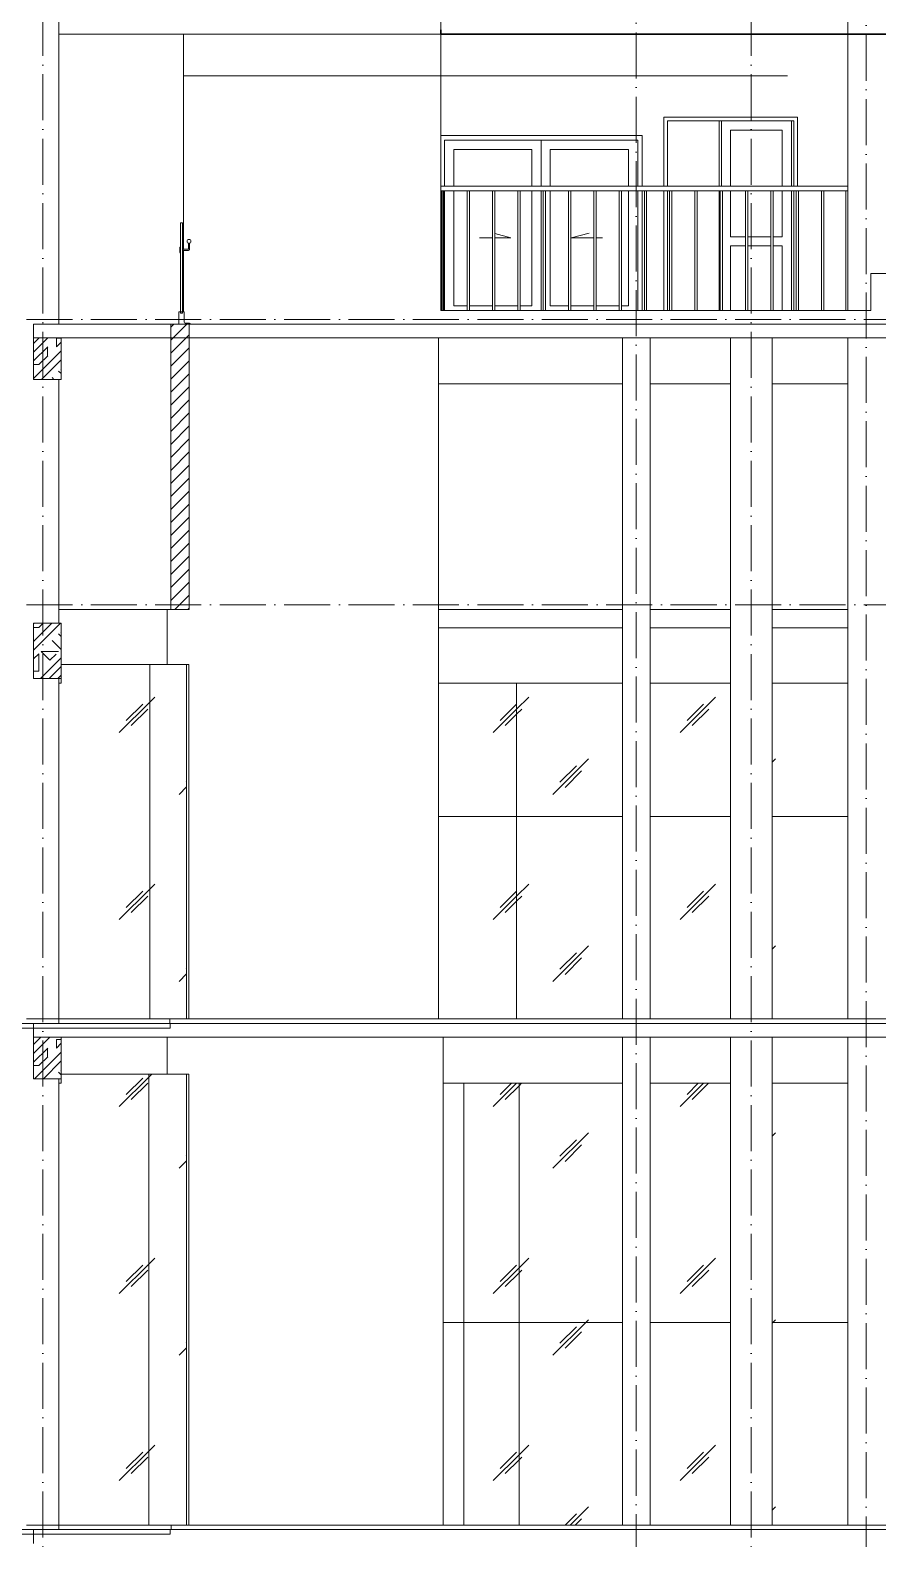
# Model space of a CAD drawing. Header units: millimetres. Extents: x -12680 to 112808, y -16580 to 93550.
# Drawn here: x 1363 to 10576, y 5350 to 21745 of the extents above; entities that cross this region are included whole.
import ezdxf

# ---------------------------------------------------------------- set-up
doc = ezdxf.new("R2010")
doc.units = ezdxf.units.MM
doc.linetypes.add('Grid Line', pattern=[14, 10, -2, 0, -2])
for name, color, linetype, lineweight in [('A-FLOR-HRAL', 41, 'Continuous', 5), ('CUA', 31, 'Continuous', 9), ('HATCH-TUONG', 152, 'Continuous', 9), ('KINH', 152, 'Continuous', 5), ('NET CAT', 3, 'Continuous', 5), ('NET CATConcrete', 3, 'Continuous', 5), ('NET THAY 1', 41, 'Continuous', 5), ('NET THAY 2', 55, 'Continuous', 5), ('NET-CAT', 3, 'Continuous', 9), ('NET-THAY', 2, 'Continuous', 15), ('TRUC', 225, 'Continuous', 5)]:
    doc.layers.add(name, color=color, linetype=linetype, lineweight=lineweight)
pattern_1 = [(45, (43100.6, 40601.6), (0, 2032), [253.594, -2620.09]), (45, (43045.4, 40656.7), (0, 2032), [253.594, -2620.09]), (45, (42969.5, 40525.7), (0, 2032), [546.2, -2327.48]), (45, (41718.8, 41963), (0, 2032), [253.594, -2620.09]), (45, (41663.6, 42018.2), (0, 2032), [253.594, -2620.09]), (45, (41587.8, 41887.1), (0, 2032), [546.2, -2327.48])]
pattern_2 = [(45, (41557.3, 40400), (-476.246, 476.246), []), (45, (41652.6, 40400), (-476.246, 476.246), []), (45, (41462.1, 40400), (-476.246, 476.246), []), (45, (41938.3, 40400), (-476.246, 476.246), []), (45, (42033.6, 40400), (-476.246, 476.246), []), (0, (41843.1, 40495.25), (0, 952.5), [95.25, -857.25]), (0, (41938.3, 40590.5), (0, 952.5), [95.25, -857.25]), (45, (41843.1, 40495.25), (0, 952.491), [134.684, -1212.342]), (45, (41938.3, 40495.25), (0, 952.491), [134.684, -1212.342]), (0, (41843.1, 40495.25), (0, 952.5), [95.25, -857.25]), (90, (41366.8, 40495.25), (-952.5, 6e-14), [95.25, -857.25]), (90, (41462.1, 40495.25), (-952.5, 6e-14), [190.5, -762]), (45, (41366.8, 40590.5), (0, 952.491), [134.684, -1212.342]), (90, (42224.1, 40781), (-952.5, 6e-14), [95.25, -857.25]), (0, (42128.8, 40781), (0, 952.5), [95.25, -857.25]), (45, (42128.8, 40781), (0, 952.491), [134.684, -1212.342]), (0, (42319.3, 40495.25), (0, 952.5), [95.25, -857.25]), (0, (42319.3, 40971.5), (0, 952.5), [95.25, -857.25]), (90, (42509.8, 41066.75), (-952.5, 6e-14), [95.25, -857.25]), (45, (42319.3, 40971.5), (0, 952.491), [269.367, -1077.659]), (45, (42414.6, 40971.5), (0, 952.491), [134.684, -1212.342]), (45, (42605.1, 41162), (0, 952.491), [134.684, -1212.342]), (0, (42605.1, 41257.25), (0, 952.5), [95.25, -857.25]), (90, (42605.1, 41162), (-952.5, 6e-14), [95.25, -857.25]), (0, (41938.3, 41162), (0, 952.5), [95.25, -857.25]), (0, (42128.8, 41257.25), (0, 952.5), [95.25, -857.25]), (90, (42033.6, 41162), (-952.5, 6e-14), [95.25, -857.25]), (90, (42128.8, 41162), (-952.5, 6e-14), [95.25, -857.25]), (45, (41938.3, 41162), (0, 952.491), [134.684, -1212.342]), (45, (42128.8, 41162), (0, 952.491), [134.684, -1212.342]), (135, (41581.06, 40614.8), (-952.491, 6e-14), [134.684, -1212.342]), (135, (41700.2, 40733.4), (-952.491, 6e-14), [134.684, -1212.342]), (135, (41771.64, 40804.8), (-952.491, 6e-14), [134.684, -1212.342]), (135, (41795.45, 40828.6), (-952.491, 6e-14), [134.684, -1212.342]), (135, (41843.1, 40876.25), (-952.491, 6e-14), [134.684, -1212.342]), (135, (41866.9, 40900.06), (-952.491, 6e-14), [134.684, -1212.342]), (135, (41938.3, 40971.5), (-952.491, 6e-14), [134.684, -1212.342]), (135, (41985.95, 41019.1), (-952.491, 6e-14), [134.684, -1212.342]), (45, (41581.06, 40614.8), (0, 952.491), [95.25, -1251.776]), (45, (41700.2, 40733.4), (0, 952.491), [67.361, -1279.665]), (45, (41866.9, 40900.06), (0, 952.491), [67.361, -1279.665]), (45, (41771.64, 40995.3), (0, 952.491), [67.361, -1279.665]), (45, (41938.3, 40971.5), (0, 952.491), [67.361, -1279.665]), (45, (41843.1, 41066.75), (0, 952.491), [67.361, -1279.665]), (0, (41486.3, 40709.5), (0, 952.5), [190.043, -762.457]), (0, (41700.2, 40923.9), (0, 952.5), [95.25, -857.25])]

# ---------------------------------------------------------------- blocks, each defined once
blk = doc.blocks.new('System Panel - Glazed-V69-MẶT CẮT B-B')
at = {"layer": 'KINH'}
h = blk.add_hatch(dxfattribs=at)
h.set_pattern_fill('FP_5', color=256, style=0, pattern_type=2)
h.set_pattern_definition(pattern_1)
h.paths.add_polyline_path([(8101, 5500), (8976, 5500), (8976, 7700), (8101, 7700)], flags=0)
at = {"layer": 'KINH', "color": 7}
blk.add_line((8976, 7700), (8101, 7700), dxfattribs=at)
blk = doc.blocks.new('System Panel - Glazed-397882-MẶT CẮT B-B')
at = {"layer": 'KINH'}
h = blk.add_hatch(dxfattribs=at)
h.set_pattern_fill('FP_5', color=256, style=0, pattern_type=2)
h.set_pattern_definition(pattern_1)
h.paths.add_polyline_path([(10251, 5500), (10251, 7700), (9426, 7700), (9426, 5500), (10100, 5500)], flags=0)
at = {"layer": 'KINH', "color": 7}
for p, q in [((10100, 7700), (9426, 7700)), ((10251, 7700), (10100, 7700))]:
    blk.add_line(p, q, dxfattribs=at)
blk = doc.blocks.new('System Panel - Glazed-V95-MẶT CẮT B-B')
at = {"layer": 'KINH'}
h = blk.add_hatch(dxfattribs=at)
h.set_pattern_fill('FP_5', color=256, style=0, pattern_type=2)
h.set_pattern_definition(pattern_1)
h.paths.add_polyline_path([(8976, 7700), (8976, 10300), (8101, 10300), (8101, 7700)], flags=0)
at = {"layer": 'KINH', "color": 7}
blk.add_line((8101, 7700), (8976, 7700), dxfattribs=at)
blk = doc.blocks.new('System Panel - Glazed-503878-MẶT CẮT B-B')
at = {"layer": 'KINH'}
h = blk.add_hatch(dxfattribs=at)
h.set_pattern_fill('FP_5', color=256, style=0, pattern_type=2)
h.set_pattern_definition(pattern_1)
h.paths.add_polyline_path([(9426, 7700), (10251, 7700), (10251, 10300), (9426, 10300), (9426, 9522)], flags=0)
at = {"layer": 'KINH', "color": 7}
for p, q in [((9426, 7700), (10100, 7700)), ((10100, 7700), (10251, 7700))]:
    blk.add_line(p, q, dxfattribs=at)
blk = doc.blocks.new('System Panel - Glazed-V96-MẶT CẮT B-B')
at = {"layer": 'KINH'}
h = blk.add_hatch(dxfattribs=at)
h.set_pattern_fill('FP_5', color=256, style=0, pattern_type=2)
h.set_pattern_definition(pattern_1)
h.paths.add_polyline_path([(6076, 5500), (6076, 7700), (5851, 7700), (5851, 5500)], flags=0)
at = {"layer": 'KINH', "color": 7}
for p, q in [((6076, 7700), (5851, 7700)), ((6076, 5500), (6076, 7700))]:
    blk.add_line(p, q, dxfattribs=at)
blk = doc.blocks.new('System Panel - Glazed-V97-MẶT CẮT B-B')
at = {"layer": 'KINH'}
h = blk.add_hatch(dxfattribs=at)
h.set_pattern_fill('FP_5', color=256, style=0, pattern_type=2)
h.set_pattern_definition(pattern_1)
h.paths.add_polyline_path([(6076, 7700), (6076, 10300), (5851, 10300), (5851, 7700)], flags=0)
at = {"layer": 'KINH', "color": 7}
for p, q in [((6076, 7700), (6076, 10300)), ((5851, 7700), (6076, 7700))]:
    blk.add_line(p, q, dxfattribs=at)
blk = doc.blocks.new('System Panel - Glazed-464995-MẶT CẮT B-B')
at = {"layer": 'KINH'}
h = blk.add_hatch(dxfattribs=at)
h.set_pattern_fill('FP_5', color=256, style=0, pattern_type=2)
h.set_pattern_definition(pattern_1)
h.paths.add_polyline_path([(6676, 5500), (6676, 7700), (6076, 7700), (6076, 5500)], flags=0)
at = {"layer": 'KINH', "color": 7}
for p, q in [((6676, 7700), (6076, 7700)), ((6076, 7700), (6076, 5500)), ((6676, 5500), (6676, 7700))]:
    blk.add_line(p, q, dxfattribs=at)
blk = doc.blocks.new('System Panel - Glazed-503890-MẶT CẮT B-B')
at = {"layer": 'KINH'}
h = blk.add_hatch(dxfattribs=at)
h.set_pattern_fill('FP_5', color=256, style=0, pattern_type=2)
h.set_pattern_definition(pattern_1)
h.paths.add_polyline_path([(6676, 7700), (6676, 10300), (6076, 10300), (6076, 7700)], flags=0)
at = {"layer": 'KINH', "color": 7}
for p, q in [((6076, 10300), (6076, 7700)), ((6676, 7700), (6676, 10300)), ((6076, 7700), (6676, 7700))]:
    blk.add_line(p, q, dxfattribs=at)
blk = doc.blocks.new('System Panel - Glazed-790185-MẶT CẮT B-B')
at = {"layer": 'KINH'}
h = blk.add_hatch(dxfattribs=at)
h.set_pattern_fill('FP_5', color=256, style=0, pattern_type=2)
h.set_pattern_definition(pattern_1)
h.paths.add_polyline_path([(7801, 5500), (7801, 7700), (6676, 7700), (6676, 5500)], flags=0)
at = {"layer": 'KINH', "color": 7}
for p, q in [((7801, 7700), (6676, 7700)), ((6676, 7700), (6676, 5500))]:
    blk.add_line(p, q, dxfattribs=at)
blk = doc.blocks.new('System Panel - Glazed-790186-MẶT CẮT B-B')
at = {"layer": 'KINH'}
h = blk.add_hatch(dxfattribs=at)
h.set_pattern_fill('FP_5', color=256, style=0, pattern_type=2)
h.set_pattern_definition(pattern_1)
h.paths.add_polyline_path([(7801, 7700), (7801, 10300), (6676, 10300), (6676, 7700)], flags=0)
at = {"layer": 'KINH', "color": 7}
for p, q in [((6676, 10300), (6676, 7700)), ((6676, 7700), (7801, 7700))]:
    blk.add_line(p, q, dxfattribs=at)
blk = doc.blocks.new('System Panel - Glazed-V129-MẶT CẮT B-B')
at = {"layer": 'KINH', "color": 250, "lineweight": 9}
for p, q in [((3088, 10400), (3063, 10400)), ((3063, 10400), (3063, 5500)), ((3088, 5500), (3088, 10400)), ((3063, 5500), (3088, 5500))]:
    blk.add_line(p, q, dxfattribs=at)
blk = doc.blocks.new('System Panel - Glazed-V161-MẶT CẮT B-B')
at = {"layer": 'KINH'}
h = blk.add_hatch(dxfattribs=at)
h.set_pattern_fill('FP_5', color=256, style=0, pattern_type=2)
h.set_pattern_definition(pattern_1)
h.paths.add_polyline_path([(8101, 11000), (8976, 11000), (8976, 13200), (8101, 13200)], flags=0)
at = {"layer": 'KINH', "color": 7}
blk.add_line((8976, 13200), (8101, 13200), dxfattribs=at)
blk = doc.blocks.new('System Panel - Glazed-V167-MẶT CẮT B-B')
at = {"layer": 'KINH'}
h = blk.add_hatch(dxfattribs=at)
h.set_pattern_fill('FP_5', color=256, style=0, pattern_type=2)
h.set_pattern_definition(pattern_1)
h.paths.add_polyline_path([(10100, 11000), (10251, 11000), (10251, 13200), (9426, 13200), (9426, 11000)], flags=0)
at = {"layer": 'KINH', "color": 7}
for p, q in [((10100, 13200), (9426, 13200)), ((10251, 13200), (10100, 13200))]:
    blk.add_line(p, q, dxfattribs=at)
blk = doc.blocks.new('System Panel - Glazed-V189-MẶT CẮT B-B')
at = {"layer": 'KINH'}
h = blk.add_hatch(dxfattribs=at)
h.set_pattern_fill('FP_5', color=256, style=0, pattern_type=2)
h.set_pattern_definition(pattern_1)
h.paths.add_polyline_path([(8976, 13200), (8976, 14650), (8101, 14650), (8101, 13200)], flags=0)
at = {"layer": 'KINH', "color": 7}
blk.add_line((8101, 13200), (8976, 13200), dxfattribs=at)
blk = doc.blocks.new('System Panel - Glazed-610720-MẶT CẮT B-B')
at = {"layer": 'KINH'}
h = blk.add_hatch(dxfattribs=at)
h.set_pattern_fill('FP_5', color=256, style=0, pattern_type=2)
h.set_pattern_definition(pattern_1)
h.paths.add_polyline_path([(10251, 13200), (10251, 14650), (9426, 14650), (9426, 13200), (10100, 13200)], flags=0)
at = {"layer": 'KINH', "color": 7}
for p, q in [((9426, 13200), (10100, 13200)), ((10100, 13200), (10251, 13200))]:
    blk.add_line(p, q, dxfattribs=at)
blk = doc.blocks.new('System Panel - Glazed-V190-MẶT CẮT B-B')
at = {"layer": 'KINH'}
h = blk.add_hatch(dxfattribs=at)
h.set_pattern_fill('FP_5', color=256, style=0, pattern_type=2)
h.set_pattern_definition(pattern_1)
h.paths.add_polyline_path([(6650, 11000), (6650, 13200), (5801, 13200), (5801, 11000)], flags=0)
at = {"layer": 'KINH', "color": 7}
for p, q in [((6650, 13200), (5801, 13200)), ((6650, 11000), (6650, 13200))]:
    blk.add_line(p, q, dxfattribs=at)
blk = doc.blocks.new('System Panel - Glazed-V191-MẶT CẮT B-B')
at = {"layer": 'KINH'}
h = blk.add_hatch(dxfattribs=at)
h.set_pattern_fill('FP_5', color=256, style=0, pattern_type=2)
h.set_pattern_definition(pattern_1)
h.paths.add_polyline_path([(6650, 13200), (6650, 14650), (5801, 14650), (5801, 13200)], flags=0)
at = {"layer": 'KINH', "color": 7}
for p, q in [((6650, 13200), (6650, 14650)), ((5801, 13200), (6650, 13200))]:
    blk.add_line(p, q, dxfattribs=at)
blk = doc.blocks.new('System Panel - Glazed-482605-MẶT CẮT B-B')
at = {"layer": 'KINH'}
h = blk.add_hatch(dxfattribs=at)
h.set_pattern_fill('FP_5', color=256, style=0, pattern_type=2)
h.set_pattern_definition(pattern_1)
h.paths.add_polyline_path([(7800, 11000), (7800, 13200), (6650, 13200), (6650, 11000)], flags=0)
at = {"layer": 'KINH', "color": 7}
for p, q in [((7800, 13200), (6650, 13200)), ((6650, 13200), (6650, 11000)), ((7800, 11000), (7800, 13200))]:
    blk.add_line(p, q, dxfattribs=at)
blk = doc.blocks.new('System Panel - Glazed-610721-MẶT CẮT B-B')
at = {"layer": 'KINH'}
h = blk.add_hatch(dxfattribs=at)
h.set_pattern_fill('FP_5', color=256, style=0, pattern_type=2)
h.set_pattern_definition(pattern_1)
h.paths.add_polyline_path([(7800, 13200), (7800, 14650), (6650, 14650), (6650, 13200)], flags=0)
at = {"layer": 'KINH', "color": 7}
for p, q in [((6650, 14650), (6650, 13200)), ((7800, 13200), (7800, 14650)), ((6650, 13200), (7800, 13200))]:
    blk.add_line(p, q, dxfattribs=at)
blk = doc.blocks.new('System Panel - Glazed-V217-MẶT CẮT B-B')
at = {"layer": 'KINH', "color": 250, "lineweight": 9}
for p, q in [((3088, 14850), (3063, 14850)), ((3063, 14850), (3063, 11000)), ((3088, 11000), (3088, 14850)), ((3063, 11000), (3088, 11000))]:
    blk.add_line(p, q, dxfattribs=at)
blk = doc.blocks.new('System Panel - Glazed-V251-MẶT CẮT B-B')
at = {"layer": 'KINH'}
h = blk.add_hatch(dxfattribs=at)
h.set_pattern_fill('FP_5', color=256, style=0, pattern_type=2)
h.set_pattern_definition(pattern_1)
h.paths.add_polyline_path([(2651, 5500), (2651, 10400), (1701, 10400), (1701, 10300), (1676, 10300), (1676, 5500), (2053, 5500)], flags=0)
at = {"layer": 'KINH', "color": 7}
for p, q in [((2651, 10400), (1701, 10400)), ((2651, 5500), (2651, 10400))]:
    blk.add_line(p, q, dxfattribs=at)
blk = doc.blocks.new('System Panel - Glazed-807404-MẶT CẮT B-B')
at = {"layer": 'KINH'}
h = blk.add_hatch(dxfattribs=at)
h.set_pattern_fill('FP_5', color=256, style=0, pattern_type=2)
h.set_pattern_definition(pattern_1)
h.paths.add_polyline_path([(3063, 5500), (3063, 10400), (2651, 10400), (2651, 5500), (2896, 5500)], flags=0)
at = {"layer": 'KINH', "color": 7}
for p, q in [((3063, 10400), (2651, 10400)), ((2651, 10400), (2651, 5500))]:
    blk.add_line(p, q, dxfattribs=at)
blk = doc.blocks.new('System Panel - Glazed-V252-MẶT CẮT B-B')
at = {"layer": 'KINH'}
h = blk.add_hatch(dxfattribs=at)
h.set_pattern_fill('FP_5', color=256, style=0, pattern_type=2)
h.set_pattern_definition(pattern_1)
h.paths.add_polyline_path([(2053, 11000), (2662, 11000), (2662, 14850), (1701, 14850), (1701, 14650), (1676, 14650), (1676, 11000)], flags=0)
at = {"layer": 'KINH', "color": 7}
for p, q in [((2662, 14850), (1701, 14850)), ((2662, 11000), (2662, 14850))]:
    blk.add_line(p, q, dxfattribs=at)
blk = doc.blocks.new('System Panel - Glazed-633940-MẶT CẮT B-B')
at = {"layer": 'KINH'}
h = blk.add_hatch(dxfattribs=at)
h.set_pattern_fill('FP_5', color=256, style=0, pattern_type=2)
h.set_pattern_definition(pattern_1)
h.paths.add_polyline_path([(2881, 11000), (3063, 11000), (3063, 14850), (2662, 14850), (2662, 11000)], flags=0)
at = {"layer": 'KINH', "color": 7}
for p, q in [((3063, 14850), (2662, 14850)), ((2662, 14850), (2662, 11000))]:
    blk.add_line(p, q, dxfattribs=at)
blk = doc.blocks.new('ALC1807-ASCENT PLAZA-TANG 1_2_rvt-1-MẶT CẮT B-B')
at = {"layer": 'HATCH-TUONG', "lineweight": 5}
h = blk.add_hatch(dxfattribs=at)
h.set_pattern_fill('FP_4', style=0, pattern_type=2)
h.set_pattern_definition([(45, (41462.07, 40400), (-70.71068, 70.71068), [])])
h.paths.add_polyline_path([(3091, 15450), (3091, 18550), (2891, 18550), (2891, 15450)], flags=0)
at = {"layer": 'NET-CAT'}
for p, q in [((3091, 18550), (2891, 18550)), ((2891, 18550), (2891, 15450)), ((3091, 15450), (3091, 18550)), ((2891, 15450), (3091, 15450))]:
    blk.add_line(p, q, dxfattribs=at)
at = {"layer": 'NET-CAT', "lineweight": 15}
for p, q in [((22761, 11000), (2881, 11000)), ((2881, 11000), (2881, 10950)), ((2886, 10950), (501, 10950)), ((501, 10900), (2886, 10900)), ((2881, 10950), (22761, 10950)), ((2886, 10900), (2886, 10950)), ((2886, 5450), (501, 5450)), ((2886, 5400), (2886, 5450)), ((22751, 5500), (2896, 5500)), ((2896, 5500), (2896, 5450)), ((2896, 5450), (22751, 5450)), ((501, 5400), (2886, 5400))]:
    blk.add_line(p, q, dxfattribs=at)
at = {"layer": 'NET-THAY', "color": 10}
for p, q in [((5801, 18400), (5801, 11000)), ((1676, 15450), (2891, 15450)), ((2851, 14850), (2851, 15450)), ((5801, 15450), (7801, 15450)), ((8101, 15450), (8976, 15450)), ((9426, 15450), (10251, 15450)), ((2851, 10400), (2851, 10800)), ((5851, 10800), (5851, 5500))]:
    blk.add_line(p, q, dxfattribs=at)
at = {"layer": 'NET-THAY', "color": 250, "lineweight": 9}
for p, q in [((1676, 11000), (2881, 11000)), ((1676, 5500), (2896, 5500))]:
    blk.add_line(p, q, dxfattribs=at)
at = {"color": 250, "lineweight": 9}
for name in ['System Panel - Glazed-V252-MẶT CẮT B-B', 'System Panel - Glazed-633940-MẶT CẮT B-B', 'System Panel - Glazed-V217-MẶT CẮT B-B', 'System Panel - Glazed-V191-MẶT CẮT B-B', 'System Panel - Glazed-610721-MẶT CẮT B-B', 'System Panel - Glazed-V189-MẶT CẮT B-B', 'System Panel - Glazed-610720-MẶT CẮT B-B', 'System Panel - Glazed-V190-MẶT CẮT B-B', 'System Panel - Glazed-482605-MẶT CẮT B-B', 'System Panel - Glazed-V161-MẶT CẮT B-B', 'System Panel - Glazed-V167-MẶT CẮT B-B', 'System Panel - Glazed-V251-MẶT CẮT B-B', 'System Panel - Glazed-807404-MẶT CẮT B-B', 'System Panel - Glazed-V129-MẶT CẮT B-B', 'System Panel - Glazed-V97-MẶT CẮT B-B', 'System Panel - Glazed-503890-MẶT CẮT B-B', 'System Panel - Glazed-790186-MẶT CẮT B-B', 'System Panel - Glazed-V95-MẶT CẮT B-B', 'System Panel - Glazed-503878-MẶT CẮT B-B', 'System Panel - Glazed-V96-MẶT CẮT B-B', 'System Panel - Glazed-464995-MẶT CẮT B-B', 'System Panel - Glazed-790185-MẶT CẮT B-B', 'System Panel - Glazed-V69-MẶT CẮT B-B', 'System Panel - Glazed-397882-MẶT CẮT B-B']:
    blk.add_blockref(name, (0, 0), dxfattribs=at)
blk = doc.blocks.new('Railing - Railing-863470-MẶT CẮT B-B')
at = {"layer": 'A-FLOR-HRAL', "color": 7}
for p, q in [((2997, 19650), (2997, 18670)), ((3019, 19650), (2997, 19650)), ((3019, 18670), (3019, 19650)), ((3038, 18685), (2978, 18685)), ((2978, 18685), (2978, 18550)), ((2978, 18550), (3105, 18550)), ((2997, 18670), (3019, 18670)), ((3038, 18572), (3038, 18685)), ((3093, 18562), (3048, 18562))]:
    blk.add_line(p, q, dxfattribs=at)
for centre, radius, start, end in [((3089, 19450), 21.2, 0, 180), ((3089, 19450), 21.2, 180, 0), ((3048, 18572), 10, 180, 270), ((3093, 18550), 12, 0, 90)]:
    blk.add_arc(centre, radius, start, end, dxfattribs=at)
blk = doc.blocks.new('ALB-RAILING 32 - ALB-BALUSTER-847066-MẶT CẮT B-B')
at = {"layer": 'NET THAY 1', "color": 7}
for p, q in [((2997, 19387), (2988, 19387)), ((2988, 19357), (2988, 19386)), ((2988, 19328), (2988, 19357)), ((3026, 19387), (3019, 19387)), ((3026, 19383), (3026, 19357)), ((3074, 19364), (3026, 19364)), ((3026, 19357), (3026, 19331)), ((3026, 19350), (3074, 19350)), ((3082, 19430), (3082, 19372)), ((3096, 19372), (3096, 19430)), ((2988, 19327), (2997, 19327)), ((3019, 19327), (3026, 19327))]:
    blk.add_line(p, q, dxfattribs=at)
at = {"layer": 'NET THAY 1', "color": 7, "flags": 128}
for points in [[(3074, 19350), (3075, 19350), (3076, 19350), (3077, 19350), (3078, 19350), (3079, 19350), (3079, 19350), (3080, 19351), (3081, 19351), (3082, 19351), (3083, 19352), (3084, 19352), (3084, 19352), (3085, 19353), (3086, 19353), (3087, 19354), (3087, 19354), (3088, 19355), (3089, 19355), (3089, 19356), (3090, 19356), (3091, 19357), (3091, 19358), (3092, 19358), (3092, 19359), (3093, 19360), (3093, 19361), (3094, 19361), (3094, 19362), (3094, 19363), (3095, 19364), (3095, 19365), (3095, 19365), (3095, 19366), (3096, 19367), (3096, 19368), (3096, 19369), (3096, 19370), (3096, 19371), (3096, 19372), (3096, 19372)], [(3082, 19372), (3082, 19371), (3082, 19371), (3082, 19371), (3082, 19371), (3082, 19370), (3082, 19370), (3082, 19370), (3082, 19369), (3082, 19369), (3082, 19369), (3081, 19368), (3081, 19368), (3081, 19368), (3081, 19368), (3081, 19367), (3081, 19367), (3080, 19367), (3080, 19367), (3080, 19366), (3080, 19366), (3080, 19366), (3079, 19366), (3079, 19365), (3079, 19365), (3078, 19365), (3078, 19365), (3078, 19365), (3078, 19365), (3077, 19364), (3077, 19364), (3077, 19364), (3076, 19364), (3076, 19364), (3076, 19364), (3076, 19364), (3075, 19364), (3075, 19364), (3075, 19364), (3074, 19364), (3074, 19364)]]:
    blk.add_lwpolyline(points, dxfattribs=at)
blk = doc.blocks.new('CUA LO GIA _LUA_ - CUA LO GIA _LUA_-V289-MẶT CẮT B-B')
at = {"layer": 'CUA', "color": 250}
for p, q in [((8016, 20600), (5825, 20600)), ((6916, 20550), (5866, 20550)), ((5866, 20050), (5866, 20550)), ((5866, 20550), (5866, 20050)), ((5866, 20550), (7966, 20550)), ((6916, 20550), (6916, 20050)), ((7966, 20050), (7966, 20550)), ((8016, 20600), (8016, 20050)), ((5966, 20450), (5966, 20050)), ((5966, 20450), (6816, 20450)), ((6816, 20050), (6816, 20450)), ((7016, 20450), (7866, 20450)), ((7016, 20450), (7016, 20050)), ((7866, 20050), (7866, 20450)), ((5866, 18700), (5866, 20000)), ((5866, 20000), (5866, 18700)), ((5966, 20000), (5966, 18750)), ((6816, 18750), (6816, 20000)), ((6916, 20000), (6916, 18700)), ((7016, 20000), (7016, 18750)), ((7866, 18750), (7866, 20000)), ((7966, 18700), (7966, 20000)), ((8016, 20000), (8016, 18700)), ((6587, 19489), (6413, 19535)), ((7244, 19489), (7437, 19540)), ((6247, 19489), (6388, 19489)), ((6413, 19489), (6587, 19489)), ((7488, 19489), (7244, 19489)), ((7584, 19489), (7513, 19489)), ((5966, 18750), (6113, 18750)), ((6138, 18750), (6388, 18750)), ((6413, 18750), (6663, 18750)), ((6688, 18750), (6816, 18750)), ((7016, 18750), (7213, 18750)), ((7238, 18750), (7488, 18750)), ((7513, 18750), (7763, 18750)), ((7788, 18750), (7866, 18750))]:
    blk.add_line(p, q, dxfattribs=at)
blk = doc.blocks.new('CUA SAN PHOI LUA - CUA SAN PHOI LUA 2-934228-MẶT CẮT B-B')
at = {"layer": 'CUA', "color": 250}
for p, q in [((8251, 20800), (8251, 20050)), ((9701, 20800), (8251, 20800)), ((8291, 20760), (8291, 20050)), ((8291, 20760), (9661, 20760)), ((8876, 20050), (8876, 20760)), ((8976, 20660), (9536, 20660)), ((8976, 20660), (8976, 20050)), ((9536, 20050), (9536, 20660)), ((9636, 20760), (9636, 20050)), ((9661, 20760), (9661, 20050)), ((9701, 20050), (9701, 20800)), ((8251, 20000), (8251, 18700)), ((8291, 20000), (8291, 18700)), ((8976, 20000), (8976, 19500)), ((9536, 19500), (9536, 20000)), ((9636, 20000), (9636, 18700)), ((9661, 20000), (9661, 18700)), ((8976, 19500), (9138, 19500)), ((8976, 19400), (8976, 18700)), ((9138, 19400), (8976, 19400)), ((9163, 19500), (9413, 19500)), ((9413, 19400), (9163, 19400)), ((9438, 19500), (9536, 19500)), ((9536, 19400), (9438, 19400)), ((9536, 18700), (9536, 19400))]:
    blk.add_line(p, q, dxfattribs=at)
blk = doc.blocks.new('Railing - 25mm-V286-MẶT CẮT B-B')
at = {"layer": 'NET THAY 2', "color": 7}
for p, q in [((1038, 20000), (1038, 18700)), ((1063, 18700), (1063, 20000))]:
    blk.add_line(p, q, dxfattribs=at)
blk = doc.blocks.new('Railing - 25mm-V287-MẶT CẮT B-B')
at = {"layer": 'NET THAY 2', "color": 7}
blk.add_line((1301, 20000), (1301, 18700), dxfattribs=at)
blk = doc.blocks.new('Railing - Railing-934444-MẶT CẮT B-B')
at = {"extrusion": (0, 0, -1), "zscale": -1}
for name, p in [('Railing - 25mm-V286-MẶT CẮT B-B', (-6901, 0)), ('Railing - 25mm-V287-MẶT CẮT B-B', (-7151, 0)), ('Railing - 25mm-V286-MẶT CẮT B-B', (-7176, 0)), ('Railing - 25mm-V286-MẶT CẮT B-B', (-7451, 0)), ('Railing - 25mm-V286-MẶT CẮT B-B', (-7726, 0)), ('Railing - 25mm-V286-MẶT CẮT B-B', (-8001, 0)), ('Railing - 25mm-V286-MẶT CẮT B-B', (-8276, 0)), ('Railing - 25mm-V286-MẶT CẮT B-B', (-8551, 0)), ('Railing - 25mm-V286-MẶT CẮT B-B', (-8826, 0)), ('Railing - 25mm-V286-MẶT CẮT B-B', (-9101, 0)), ('Railing - 25mm-V286-MẶT CẮT B-B', (-9376, 0)), ('Railing - 25mm-V286-MẶT CẮT B-B', (-9651, 0)), ('Railing - 25mm-V286-MẶT CẮT B-B', (-9926, 0)), ('Railing - 25mm-V286-MẶT CẮT B-B', (-10201, 0)), ('Railing - 25mm-V286-MẶT CẮT B-B', (-10476, 0)), ('Railing - 25mm-V286-MẶT CẮT B-B', (-10751, 0)), ('Railing - 25mm-V286-MẶT CẮT B-B', (-11026, 0)), ('Railing - 25mm-V286-MẶT CẮT B-B', (-11289, 0))]:
    blk.add_blockref(name, p, dxfattribs=at)
blk = doc.blocks.new('Top Rail Type - Top Rail_Internal_-934445-MẶT CẮT B-B')
at = {"layer": 'NET THAY 1', "color": 7}
for p, q in [((10251, 20050), (5825, 20050)), ((10251, 20050), (10251, 20000)), ((5825, 20000), (10251, 20000))]:
    blk.add_line(p, q, dxfattribs=at)
blk = doc.blocks.new('ALC1807-ASCENT PLAZA-TANG DIEN HINH_rvt-1-MẶT CẮT B-B')
at = {"layer": 'NET-THAY', "color": 10}
for p, q in [((5825, 21850), (5825, 18700)), ((3028, 21700), (1676, 21700)), ((3028, 19364), (3028, 21700)), ((8851, 20050), (8851, 20760)), ((5825, 20600), (8016, 20600)), ((8016, 20600), (8016, 20050)), ((8016, 20000), (8016, 18700)), ((8851, 18700), (8851, 20000)), ((3028, 18685), (3028, 19350)), ((13551, 19100), (10501, 19100)), ((10501, 19100), (10501, 18700)), ((10501, 18700), (5825, 18700))]:
    blk.add_line(p, q, dxfattribs=at)
at = {"color": 10, "lineweight": 15}
for name in ['CUA SAN PHOI LUA - CUA SAN PHOI LUA 2-934228-MẶT CẮT B-B', 'CUA LO GIA _LUA_ - CUA LO GIA _LUA_-V289-MẶT CẮT B-B', 'Top Rail Type - Top Rail_Internal_-934445-MẶT CẮT B-B', 'Railing - Railing-934444-MẶT CẮT B-B', 'Railing - Railing-863470-MẶT CẮT B-B', 'ALB-RAILING 32 - ALB-BALUSTER-847066-MẶT CẮT B-B']:
    blk.add_blockref(name, (0, 0), dxfattribs=at)
blk = doc.blocks.new('ALC1807-ASCENT PLAZA-TANG DIEN HINH-TANG 5_rvt-1-MẶT CẮT B-B')
at = {"layer": 'NET-THAY', "color": 130, "lineweight": 35}
for p, q in [((5825, 21750), (5825, 21700)), ((5826, 21700), (10501, 21700)), ((10501, 21700), (13651, 21700))]:
    blk.add_line(p, q, dxfattribs=at)

msp = doc.modelspace()

# ---------------------------------------------------------------- hatches: boundary and pattern name
at = {"layer": 'NET CATConcrete'}
h = msp.add_hatch(dxfattribs=at)
h.set_pattern_fill('FP_1', color=256, style=0, pattern_type=2)
h.set_pattern_definition(pattern_2)
h.paths.add_polyline_path([(1700.5, 17950), (1700.5, 18400), (1400.5, 18400), (1400.5, 17950)], flags=0)
h = msp.add_hatch(dxfattribs=at)
h.set_pattern_fill('FP_1', color=256, style=0, pattern_type=2)
h.set_pattern_definition(pattern_2)
h.paths.add_polyline_path([(1700.5, 14700), (1700.5, 15300), (1400.5, 15300), (1400.5, 14700)], flags=0)
h = msp.add_hatch(dxfattribs=at)
h.set_pattern_fill('FP_1', color=256, style=0, pattern_type=2)
h.set_pattern_definition(pattern_2)
h.paths.add_polyline_path([(1700.5, 10350), (1700.5, 10800), (1400.5, 10800), (1400.5, 10350)], flags=0)

# ---------------------------------------------------------------- linework, layer by layer
at = {"layer": 'NET CAT'}
for p, q in [((1675.5, 81250), (1675.5, 18550)), ((10250.5, 21700), (10250.5, 20050)), ((7800.5, 18400), (7800.5, 11000)), ((8100.5, 18400), (8100.5, 11000)), ((8975.5, 18400), (8975.5, 11000)), ((9425.5, 18400), (9425.5, 11000)), ((10250.5, 18400), (10250.5, 11000)), ((1675.5, 15300), (1675.5, 17950)), ((1675.5, 10950), (1675.5, 14700)), ((7800.5, 10800), (7800.5, 5500)), ((8100.5, 10800), (8100.5, 5500)), ((8975.5, 10800), (8975.5, 5500)), ((9425.5, 10800), (9425.5, 5500)), ((10250.5, 10800), (10250.5, 5500)), ((1675.5, 5450), (1675.5, 10350))]:
    msp.add_line(p, q, dxfattribs=at)
at = {"layer": 'NET CAT', "lineweight": 13}
for p, q in [((1400.5, 18400), (1400.5, 17950)), ((1700.5, 17950), (1700.5, 18400)), ((1400.5, 17950), (1700.5, 17950)), ((1700.5, 15300), (1400.5, 15300)), ((1400.5, 15300), (1400.5, 14700)), ((1700.5, 14700), (1700.5, 15300)), ((1400.5, 14700), (1700.5, 14700)), ((1400.5, 10800), (1400.5, 10350)), ((1700.5, 10350), (1700.5, 10800)), ((1400.5, 10350), (1700.5, 10350))]:
    msp.add_line(p, q, dxfattribs=at)
at = {"layer": 'NET CATConcrete'}
for p, q in [((5825.5, 21700), (3028, 21700)), ((5825.5, 21700), (5825.5, 21250)), ((5825.5, 21250), (5825.5, 21700)), ((5825.5, 21250), (3028, 21250)), ((9594, 21250), (5825.5, 21250)), ((1700.5, 18400), (1400.5, 18400)), ((5800.5, 17900), (7800.5, 17900)), ((8100.5, 17900), (8975.5, 17900)), ((9425.5, 17900), (10250.5, 17900)), ((5800.5, 15250), (7800.5, 15250)), ((8100.5, 15250), (8975.5, 15250)), ((9425.5, 15250), (10250.5, 15250)), ((1700.5, 14650), (1675.5, 14650)), ((1700.5, 14700), (1700.5, 14650)), ((5800.5, 14650), (7800.5, 14650)), ((8100.5, 14650), (8975.5, 14650)), ((9425.5, 14650), (10250.5, 14650)), ((1700.5, 10800), (1400.5, 10800)), ((1700.5, 10350), (1700.5, 10300)), ((1700.5, 10300), (1675.5, 10300)), ((5850.5, 10300), (7800.5, 10300)), ((8100.5, 10300), (8975.5, 10300)), ((9425.5, 10300), (10250.5, 10300))]:
    msp.add_line(p, q, dxfattribs=at)
at = {"layer": 'NET-CAT', "lineweight": 15}
for p, q in [((22750.5, 18550), (1400.5, 18550)), ((1400.5, 18550), (1400.5, 18400)), ((1700.5, 18400), (22750.5, 18400)), ((22750.5, 10950), (1400.5, 10950)), ((1400.5, 10950), (1400.5, 10800)), ((1700.5, 10800), (22750.5, 10800)), ((22750.5, 5450), (1400.5, 5450)), ((1400.5, 5450), (1400.5, 5300))]:
    msp.add_line(p, q, dxfattribs=at)
at = {"layer": 'NET-THAY', "lineweight": 9}
for p, q in [((5825.5, 21850), (5825.5, 21700)), ((10250.5, 21850), (10250.5, 21700)), ((22730.5, 21700), (3028, 21700)), ((1400.5, 18400), (1700.5, 18400)), ((1400.5, 10800), (1700.5, 10800))]:
    msp.add_line(p, q, dxfattribs=at)
at = {"layer": 'TRUC', "linetype": 'Grid Line', "ltscale": 50}
for p, q in [((1500.5, -11438.8), (1500.5, 91838.4)), ((7950.5, -9583.2), (7950.5, 91838.4)), ((9200.5, -11438.8), (9200.5, 91838.4)), ((10450.5, -9609), (10450.5, 91838.4)), ((-12679, 18600), (108517.8, 18600)), ((-12679, 15500), (108517.8, 15500)), ((-12679, 11000), (108517.8, 11000)), ((-12679, 5500), (108517.8, 5500))]:
    msp.add_line(p, q, dxfattribs=at)

# ---------------------------------------------------------------- block references
at = {"lineweight": 5}
for name in ['ALC1807-ASCENT PLAZA-TANG DIEN HINH-TANG 5_rvt-1-MẶT CẮT B-B', 'ALC1807-ASCENT PLAZA-TANG DIEN HINH_rvt-1-MẶT CẮT B-B', 'ALC1807-ASCENT PLAZA-TANG 1_2_rvt-1-MẶT CẮT B-B']:
    msp.add_blockref(name, (0, 0), dxfattribs=at)

doc.saveas('drawing.dxf')
